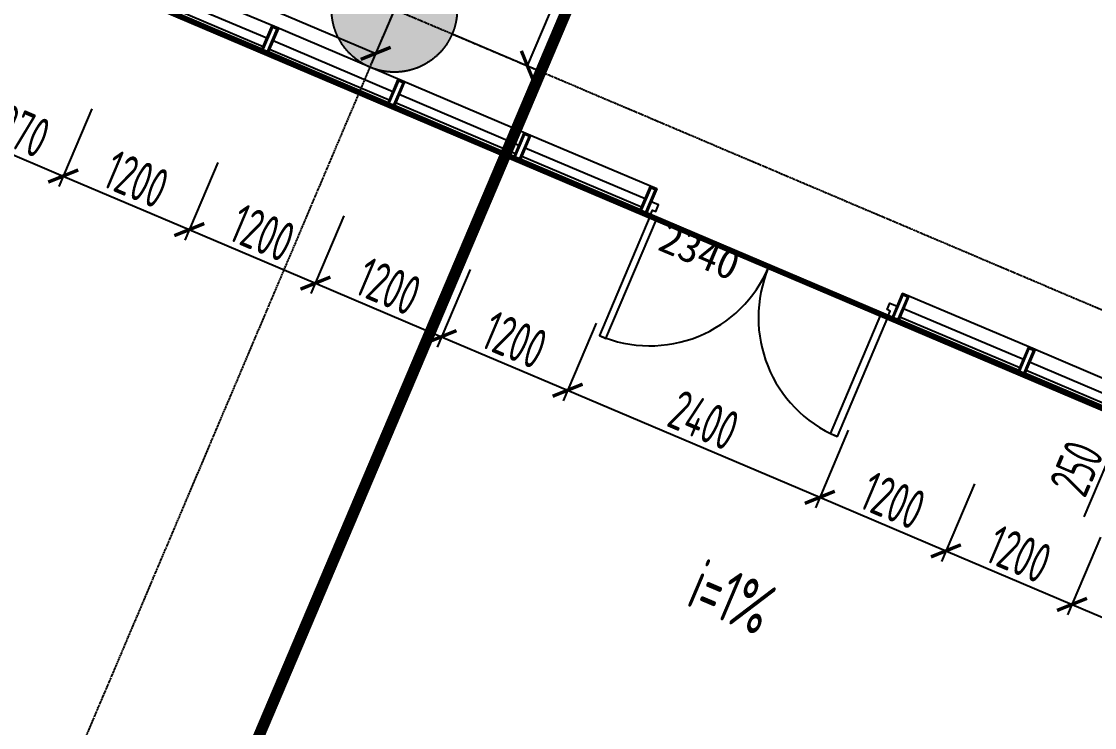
# Model space of a CAD drawing. Extents: x 11778731 to 12007717, y -6694179 to -6314888.
# Drawn here: x 11934805 to 11944205, y -6429381 to -6423198 of the extents above; entities that cross this region are included whole.
import ezdxf
from ezdxf.enums import TextEntityAlignment as Align
from ezdxf.xclip import XClip

# ---------------------------------------------------------------- set-up
doc = ezdxf.new("R2010")
doc.units = 0
doc.header["$LTSCALE"] = 10
doc.header["$MEASUREMENT"] = 0
doc.header["$XCLIPFRAME"] = 0
for name, pattern in [('A3-RG-axis-100$0$CENTER', [2, 1.25, -0.25, 0.25, -0.25]), ('A3-RI-5F$0$DASH', [0.35, 0.25, -0.1]), ('DASHED2', [0.375, 0.25, -0.125])]:
    doc.linetypes.add(name, pattern=pattern)
for name, color, linetype in [('A-CLOD', 200, 'Continuous'), ('A3-RB-5F-100$0$A-DIMS-100', 1, 'Continuous'), ('A3-RG-axis-100$0$A-GRID', 1, 'A3-RG-axis-100$0$CENTER'), ('A3-RI-5F$0$A-DETAILS', 11, 'Continuous'), ('A3-RI-5F$0$A-DOOR', 32, 'Continuous'), ('A3-RI-5F$0$A-FLOR', 2, 'Continuous'), ('A3-RI-5F$0$A-GLAZ', 140, 'Continuous'), ('A3-RI-5F$0$A-WALL-FINI', 95, 'Continuous'), ('A3-RS-1F$0$A-HATH-GRAY', 8, 'Continuous'), ('A3-RS-1F$0$A-WALL', 7, 'Continuous'), ('A3-SYMB-5F-100$0$A-SYMB', 4, 'Continuous'), ('A3-SYMB-5F-100$0$A-SYMB-AREA', 4, 'Continuous'), ('A3-SYMB-5F-100$0$A-SYMB-NAME', 4, 'Continuous'), ('A3-SYMB-5F-100$0$A-SYMB-NAME-E', 4, 'Continuous')]:
    doc.layers.add(name, color=color, linetype=linetype)
doc.styles.add('A3-RB-5F-100$0$XD2008', font='xd-hzs.shx', dxfattribs={"width": 0.7, "bigfont": 'xd-hztxt.shx'})
doc.styles.add('A3-RI-5F$0$Standard', font='')
doc.styles.add('A3-SYMB-5F-100$0$ECADI', font='hzs.shx', dxfattribs={"width": 0.7, "bigfont": 'hztxt.shx'})
doc.styles.get('A3-RI-5F$0$Standard').set_extended_font_data('SimSun')
doc.dimstyles.new('A3-RB-5F-100$0$XD100$0', dxfattribs={"dimscale": 100, "dimtxt": 3.5, "dimasz": 2, "dimexe": 1, "dimexo": 2, "dimgap": 0.5, "dimtad": 1, "dimdec": 0, "dimdsep": 46, "dimtxsty": 'A3-RB-5F-100$0$XD2008', "dimblk1": 'A3-RB-5F-100$0$_ARCHTICK', "dimblk2": 'A3-RB-5F-100$0$_ARCHTICK', "dimsah": 1, "dimcen": 2.5, "dimclrt": 4, "dimaunit": 1, "dimadec": 0, "dimazin": 0, "dimtfac": 1, "dimtdec": 0, "dimtix": 1, "dimtmove": 0, "dimatfit": 3, "dimfxl": 0, "dimtolj": 1, "dimtzin": 0, "dimarcsym": 0})

# ---------------------------------------------------------------- blocks, each defined once
blk = doc.blocks.new('A3-RI-5F$0$MUQIANG1200')
at = {"layer": 'A3-RI-5F$0$A-DETAILS'}
for points in [[(-524.7, 222.7), (-579.9, 246.2), (-482.2, 476.3), (-427, 452.8)], [(-530, 235.8), (-566.8, 251.5), (-476.9, 463.2), (-440.1, 447.5)], [(579.9, -246.2), (524.7, -222.7), (622.4, 7.4), (677.6, -16)], [(574.6, -233), (537.8, -217.4), (627.7, -5.7), (664.5, -21.3)]]:
    blk.add_lwpolyline(points, close=True, dxfattribs=at)
blk.add_lwpolyline([(575.5, -103.1), (-473.9, 342.4)], dxfattribs=at)
at = {"layer": 'A3-RI-5F$0$A-GLAZ'}
for p, q in [((534.5, -199.7), (-514.9, 245.7)), ((544.2, -176.7), (-505.2, 268.7))]:
    blk.add_line(p, q, dxfattribs=at)
at = {"layer": 'A3-RI-5F$0$A-WALL-FINI'}
for p, q in [((677.6, -16), (-482.2, 476.3)), ((579.9, -246.2), (-579.9, 246.2))]:
    blk.add_line(p, q, dxfattribs=at)
blk = doc.blocks.new('A3-RI-5F$0$J-双扇门-2400')
for points in [[(-1170, 3.2), (-1131, 3.2), (-1131, 65.6), (-1099.8, 65.6), (-1099.8, 128), (-1170, 128)], [(1170, 3.2), (1131, 3.2), (1131, 65.6), (1099.8, 65.6), (1099.8, 128), (1170, 128)], [(-1131, 3.2), (-1131, -1127.8), (-1068.6, -1127.8), (-1068.6, 3.2)], [(1131, 3.2), (1131, -1127.8), (1068.6, -1127.8), (1068.6, 3.2)]]:
    blk.add_lwpolyline(points, close=True)
for centre, start, end in [((-1131, 3.2), 270, 0), ((1131, 3.2), 180, 270)]:
    blk.add_arc(centre, 1131, start, end)
at = {"layer": 'Defpoints', "style": 'A3-RI-5F$0$Standard'}
blk.add_text('2340', height=262.5, dxfattribs=at).set_placement((-966.3, -237.4))
blk = doc.blocks.new('A3-RI-5F')
at = {"layer": 'A3-RI-5F$0$A-DOOR'}
blk.add_line((11940272.5, -6424894.8), (11942426.5, -6425809.1), dxfattribs=at)
at = {"layer": 'A3-RI-5F$0$A-FLOR', "linetype": 'A3-RI-5F$0$DASH', "const_width": 50}
blk.add_lwpolyline([(11925636.2, -6427128.5), (11926798.6, -6424390), (11928741, -6423177.1, -0.251872), (11934955.9, -6422627.2), (11962539.6, -6434346.6, -0.417072), (11966023.9, -6442980), (11965569, -6444051.9)], format="xyb", dxfattribs=at)
for p in [(11936378.8, -6423242), (11937483.4, -6423710.9), (11938588, -6424179.8), (11939692.6, -6424648.7), (11943006.4, -6426055.3), (11944111, -6426524.2)]:
    blk.add_blockref('A3-RI-5F$0$MUQIANG1200', p)
at = {"layer": 'A3-RI-5F$0$A-DOOR', "rotation": 336.9999999962611}
blk.add_blockref('A3-RI-5F$0$J-双扇门-2400', (11941349.5, -6425352), dxfattribs=at)
blk = doc.blocks.new('A3-RG-axis-100')
at = {"layer": 'A3-RG-axis-100$0$A-GRID'}
for p, q in [((11906717.6, -6409782.5), (11989058.9, -6444734.3)), ((11941198, -6415727.7), (11923107, -6458347.2))]:
    blk.add_line(p, q, dxfattribs=at)
for radius, start, end in [(294300, 57.267208, 69.150423), (288800, 57.079997, 69.144838)]:
    blk.add_arc((11778730.7, -6694178.7), radius, start, end, dxfattribs=at)
blk = doc.blocks.new('A3-SYMB-5F-100$0$ECADI-TAG-ROOM')
at = {"layer": 'A3-SYMB-5F-100$0$A-SYMB-AREA', "style": 'A3-SYMB-5F-100$0$ECADI', "width": 0.7}
blk.add_attdef('340M2', text='', height=2.5, dxfattribs=at).set_placement((7.167, -1.75), align=Align.MIDDLE_LEFT)
at = {"layer": 'A3-SYMB-5F-100$0$A-SYMB-NAME', "style": 'A3-SYMB-5F-100$0$ECADI', "width": 0.7}
blk.add_attdef('CHINESENAME', (-5.125, 0.088), '', height=4.5, dxfattribs=at)
at = {"layer": 'A3-SYMB-5F-100$0$A-SYMB-NAME-E', "style": 'A3-SYMB-5F-100$0$ECADI', "width": 0.7}
for tag, p in [('ENGLISHHIGH', (-5.125, 8.04)), ('ENGLISHLOW', (-5.125, 4.84))]:
    blk.add_attdef(tag, p, '', height=2.5, dxfattribs=at)
blk = doc.blocks.new('A3-SYMB-5F-100')
at = {"layer": 'A3-SYMB-5F-100$0$A-SYMB'}
blk.add_lwpolyline([(11940961.7, -6428487.3, 0, 0, 0), (11940272, -6430112.1, 80, 0, 0), (11940154.8, -6430388.2, 0, 0, 0)], format="xyseb", dxfattribs=at)
ref = blk.add_blockref('A3-SYMB-5F-100$0$ECADI-TAG-ROOM', (11941082.5, -6428514.9), dxfattribs=dict(at, xscale=99.99999999989046, yscale=100.0000000001164, rotation=337))
ref.add_attrib('CHINESENAME', 'i=1%', (11940614.2, -6428306.6), dxfattribs={"height": 450, "rotation": 337, "style": 'A3-SYMB-5F-100$0$ECADI', "width": 0.7})
blk = doc.blocks.new('A3-RS-1F')
at = {"layer": 'A3-RS-1F$0$A-HATH-GRAY'}
h = blk.add_hatch(color=256, dxfattribs=at)
edge = h.paths.add_edge_path()
edge.add_arc((11938072.1, -6423091.7), 550, 0, 360)
at = {"layer": 'A3-RS-1F$0$A-WALL'}
blk.add_circle((11938072.1, -6423091.7), 550, dxfattribs=at)
blk = doc.blocks.new('A3-RB-5F-100$0$_ARCHTICK')
at = {"color": 0, "linetype": 'ByBlock', "const_width": 0.15}
blk.add_lwpolyline([(-0.5, -0.5), (0.5, 0.5)], dxfattribs=at)
blk = doc.blocks.new('*D475')
at = {"layer": 'A3-RB-5F-100$0$A-DIMS-100', "color": 0, "lineweight": -2}
for p, q in [((11939963.2, -6420069.9), (11940704.8, -6420384.7)), ((11939237.2, -6423586.2), (11940612.7, -6420345.6)), ((11938587.6, -6423310.5), (11939329.2, -6423625.3))]:
    blk.add_line(p, q, dxfattribs=at)
at = {"layer": 'Defpoints', "color": 0}
for p in [(11939779.1, -6419991.7), (11940612.7, -6420345.6), (11938403.5, -6423232.4)]:
    blk.add_point(p, dxfattribs=at)
at = {"layer": 'A3-RB-5F-100$0$A-DIMS-100', "color": 0, "lineweight": -2, "xscale": 200, "yscale": 200, "zscale": 200}
for p, rotation in [((11940612.7, -6420345.6), 66.99999999988417), ((11939237.2, -6423586.2), 246.9999999998842)]:
    blk.add_blockref('A3-RB-5F-100$0$_ARCHTICK', p, dxfattribs=dict(at, rotation=rotation))
at = {"layer": 'A3-RB-5F-100$0$A-DIMS-100', "color": 4, "insert": (11939717.8, -6421878), "char_height": 350, "attachment_point": 5, "rotation": 67, "style": 'A3-RB-5F-100$0$XD2008'}
blk.add_mtext('\\A1;3521', dxfattribs=at)
blk = doc.blocks.new('*D609')
at = {"layer": 'A3-RB-5F-100$0$A-DIMS-100', "color": 0, "lineweight": -2}
for p, q in [((11934528, -6423584.2), (11934239.2, -6424264.4)), ((11935420.8, -6423963.2), (11935132.1, -6424643.4)), ((11934278.3, -6424172.4), (11935171.2, -6424551.4))]:
    blk.add_line(p, q, dxfattribs=at)
at = {"layer": 'Defpoints', "color": 0}
for p in [(11934606.1, -6423400.1), (11935499, -6423779.1), (11935171.2, -6424551.4)]:
    blk.add_point(p, dxfattribs=at)
at = {"layer": 'A3-RB-5F-100$0$A-DIMS-100', "color": 0, "lineweight": -2, "xscale": 200, "yscale": 200, "zscale": 200}
for p, rotation in [((11934278.3, -6424172.4), 157.0000042172073), ((11935171.2, -6424551.4), 337.0000042172073)]:
    blk.add_blockref('A3-RB-5F-100$0$_ARCHTICK', p, dxfattribs=dict(at, rotation=rotation))
at = {"layer": 'A3-RB-5F-100$0$A-DIMS-100', "color": 4, "insert": (11934812.7, -6424154.8), "char_height": 350, "attachment_point": 5, "rotation": 337, "style": 'A3-RB-5F-100$0$XD2008'}
blk.add_mtext('\\A1;970', dxfattribs=at)
blk = doc.blocks.new('*D610')
at = {"layer": 'A3-RB-5F-100$0$A-DIMS-100', "color": 0, "lineweight": -2}
for p, q in [((11935420.8, -6423963.2), (11935132.1, -6424643.4)), ((11936525.4, -6424432.1), (11936236.7, -6425112.3)), ((11935171.2, -6424551.4), (11936275.8, -6425020.3))]:
    blk.add_line(p, q, dxfattribs=at)
at = {"layer": 'Defpoints', "color": 0}
for p in [(11935499, -6423779.1), (11936603.6, -6424248), (11936275.8, -6425020.3)]:
    blk.add_point(p, dxfattribs=at)
at = {"layer": 'A3-RB-5F-100$0$A-DIMS-100', "color": 0, "lineweight": -2, "xscale": 200, "yscale": 200, "zscale": 200}
for p, rotation in [((11935171.2, -6424551.4), 157.0000042172102), ((11936275.8, -6425020.3), 337.0000042172102)]:
    blk.add_blockref('A3-RB-5F-100$0$_ARCHTICK', p, dxfattribs=dict(at, rotation=rotation))
at = {"layer": 'A3-RB-5F-100$0$A-DIMS-100', "color": 4, "insert": (11935811.4, -6424578.7), "char_height": 350, "attachment_point": 5, "rotation": 337, "style": 'A3-RB-5F-100$0$XD2008'}
blk.add_mtext('\\A1;1200', dxfattribs=at)
blk = doc.blocks.new('*D611')
at = {"layer": 'A3-RB-5F-100$0$A-DIMS-100', "color": 0, "lineweight": -2}
for p, q in [((11936525.4, -6424432.1), (11936236.7, -6425112.3)), ((11937630.1, -6424901), (11937341.3, -6425581.2)), ((11936275.8, -6425020.3), (11937380.4, -6425489.1))]:
    blk.add_line(p, q, dxfattribs=at)
at = {"layer": 'Defpoints', "color": 0}
for p in [(11936603.6, -6424248), (11937708.2, -6424716.9), (11937380.4, -6425489.1)]:
    blk.add_point(p, dxfattribs=at)
at = {"layer": 'A3-RB-5F-100$0$A-DIMS-100', "color": 0, "lineweight": -2, "xscale": 200, "yscale": 200, "zscale": 200}
for p, rotation in [((11936275.8, -6425020.3), 157.000004217204), ((11937380.4, -6425489.1), 337.000004217204)]:
    blk.add_blockref('A3-RB-5F-100$0$_ARCHTICK', p, dxfattribs=dict(at, rotation=rotation))
at = {"layer": 'A3-RB-5F-100$0$A-DIMS-100', "color": 4, "insert": (11936916, -6425047.6), "char_height": 350, "attachment_point": 5, "rotation": 337, "style": 'A3-RB-5F-100$0$XD2008'}
blk.add_mtext('\\A1;1200', dxfattribs=at)
blk = doc.blocks.new('*D612')
at = {"layer": 'A3-RB-5F-100$0$A-DIMS-100', "color": 0, "lineweight": -2}
for p, q in [((11937630.1, -6424901), (11937341.3, -6425581.2)), ((11938734.7, -6425369.9), (11938445.9, -6426050.1)), ((11937380.4, -6425489.1), (11938485, -6425958))]:
    blk.add_line(p, q, dxfattribs=at)
at = {"layer": 'Defpoints', "color": 0}
for p in [(11937708.2, -6424716.9), (11938812.8, -6425185.8), (11938485, -6425958)]:
    blk.add_point(p, dxfattribs=at)
at = {"layer": 'A3-RB-5F-100$0$A-DIMS-100', "color": 0, "lineweight": -2, "xscale": 200, "yscale": 200, "zscale": 200}
for p, rotation in [((11937380.4, -6425489.1), 157.000004217204), ((11938485, -6425958), 337.000004217204)]:
    blk.add_blockref('A3-RB-5F-100$0$_ARCHTICK', p, dxfattribs=dict(at, rotation=rotation))
at = {"layer": 'A3-RB-5F-100$0$A-DIMS-100', "color": 4, "insert": (11938020.6, -6425516.5), "char_height": 350, "attachment_point": 5, "rotation": 337, "style": 'A3-RB-5F-100$0$XD2008'}
blk.add_mtext('\\A1;1200', dxfattribs=at)
blk = doc.blocks.new('*D613')
at = {"layer": 'A3-RB-5F-100$0$A-DIMS-100', "color": 0, "lineweight": -2}
for p, q in [((11938734.7, -6425369.9), (11938445.9, -6426050.1)), ((11939839.3, -6425838.7), (11939550.5, -6426518.9)), ((11938485, -6425958), (11939589.6, -6426426.9))]:
    blk.add_line(p, q, dxfattribs=at)
at = {"layer": 'Defpoints', "color": 0}
for p in [(11938812.8, -6425185.8), (11939917.4, -6425654.6), (11939589.6, -6426426.9)]:
    blk.add_point(p, dxfattribs=at)
at = {"layer": 'A3-RB-5F-100$0$A-DIMS-100', "color": 0, "lineweight": -2, "xscale": 200, "yscale": 200, "zscale": 200}
for p, rotation in [((11938485, -6425958), 157.0000042172326), ((11939589.6, -6426426.9), 337.0000042172326)]:
    blk.add_blockref('A3-RB-5F-100$0$_ARCHTICK', p, dxfattribs=dict(at, rotation=rotation))
at = {"layer": 'A3-RB-5F-100$0$A-DIMS-100', "color": 4, "insert": (11939125.2, -6425985.3), "char_height": 350, "attachment_point": 5, "rotation": 337, "style": 'A3-RB-5F-100$0$XD2008'}
blk.add_mtext('\\A1;1200', dxfattribs=at)
blk = doc.blocks.new('*D614')
at = {"layer": 'A3-RB-5F-100$0$A-DIMS-100', "color": 0, "lineweight": -2}
for p, q in [((11939839.3, -6425838.7), (11939550.5, -6426518.9)), ((11939589.6, -6426426.9), (11941798.8, -6427364.6)), ((11942048.5, -6426776.5), (11941759.7, -6427456.7))]:
    blk.add_line(p, q, dxfattribs=at)
at = {"layer": 'Defpoints', "color": 0}
for p in [(11939917.4, -6425654.6), (11942126.6, -6426592.4), (11941798.8, -6427364.6)]:
    blk.add_point(p, dxfattribs=at)
at = {"layer": 'A3-RB-5F-100$0$A-DIMS-100', "color": 0, "lineweight": -2, "xscale": 200, "yscale": 200, "zscale": 200}
for p, rotation in [((11939589.6, -6426426.9), 157.0000042171948), ((11941798.8, -6427364.6), 337.0000042171948)]:
    blk.add_blockref('A3-RB-5F-100$0$_ARCHTICK', p, dxfattribs=dict(at, rotation=rotation))
at = {"layer": 'A3-RB-5F-100$0$A-DIMS-100', "color": 4, "insert": (11940782.1, -6426688.7), "char_height": 350, "attachment_point": 5, "rotation": 337, "style": 'A3-RB-5F-100$0$XD2008'}
blk.add_mtext('\\A1;2400', dxfattribs=at)
blk = doc.blocks.new('*D615')
at = {"layer": 'A3-RB-5F-100$0$A-DIMS-100', "color": 0, "lineweight": -2}
for p, q in [((11942048.5, -6426776.5), (11941759.7, -6427456.7)), ((11943153.1, -6427245.4), (11942864.4, -6427925.6)), ((11941798.8, -6427364.6), (11942903.4, -6427833.5))]:
    blk.add_line(p, q, dxfattribs=at)
at = {"layer": 'Defpoints', "color": 0}
for p in [(11942126.6, -6426592.4), (11943231.2, -6427061.3), (11942903.4, -6427833.5)]:
    blk.add_point(p, dxfattribs=at)
at = {"layer": 'A3-RB-5F-100$0$A-DIMS-100', "color": 0, "lineweight": -2, "xscale": 200, "yscale": 200, "zscale": 200}
for p, rotation in [((11941798.8, -6427364.6), 157.000004217204), ((11942903.4, -6427833.5), 337.000004217204)]:
    blk.add_blockref('A3-RB-5F-100$0$_ARCHTICK', p, dxfattribs=dict(at, rotation=rotation))
at = {"layer": 'A3-RB-5F-100$0$A-DIMS-100', "color": 4, "insert": (11942439, -6427392), "char_height": 350, "attachment_point": 5, "rotation": 337, "style": 'A3-RB-5F-100$0$XD2008'}
blk.add_mtext('\\A1;1200', dxfattribs=at)
blk = doc.blocks.new('*D616')
at = {"layer": 'A3-RB-5F-100$0$A-DIMS-100', "color": 0, "lineweight": -2}
for p, q in [((11943153.1, -6427245.4), (11942864.4, -6427925.6)), ((11944257.7, -6427714.2), (11943969, -6428394.4)), ((11942903.4, -6427833.5), (11944008, -6428302.4))]:
    blk.add_line(p, q, dxfattribs=at)
at = {"layer": 'Defpoints', "color": 0}
for p in [(11943231.2, -6427061.3), (11944335.8, -6427530.1), (11944008, -6428302.4)]:
    blk.add_point(p, dxfattribs=at)
at = {"layer": 'A3-RB-5F-100$0$A-DIMS-100', "color": 0, "lineweight": -2, "xscale": 200, "yscale": 200, "zscale": 200}
for p, rotation in [((11942903.4, -6427833.5), 157.0000042171979), ((11944008, -6428302.4), 337.0000042171978)]:
    blk.add_blockref('A3-RB-5F-100$0$_ARCHTICK', p, dxfattribs=dict(at, rotation=rotation))
at = {"layer": 'A3-RB-5F-100$0$A-DIMS-100', "color": 4, "insert": (11943543.6, -6427860.8), "char_height": 350, "attachment_point": 5, "rotation": 337, "style": 'A3-RB-5F-100$0$XD2008'}
blk.add_mtext('\\A1;1200', dxfattribs=at)
blk = doc.blocks.new('*D617')
at = {"layer": 'A3-RB-5F-100$0$A-DIMS-100', "color": 0, "lineweight": -2}
for p, q in [((11944257.7, -6427714.2), (11943969, -6428394.4)), ((11945362.3, -6428183.1), (11945073.6, -6428863.3)), ((11944008, -6428302.4), (11945112.6, -6428771.3))]:
    blk.add_line(p, q, dxfattribs=at)
at = {"layer": 'Defpoints', "color": 0}
for p in [(11944335.8, -6427530.1), (11945440.4, -6427999), (11945112.6, -6428771.3)]:
    blk.add_point(p, dxfattribs=at)
at = {"layer": 'A3-RB-5F-100$0$A-DIMS-100', "color": 0, "lineweight": -2, "xscale": 200, "yscale": 200, "zscale": 200}
for p, rotation in [((11944008, -6428302.4), 157.0000042172164), ((11945112.6, -6428771.3), 337.0000042172164)]:
    blk.add_blockref('A3-RB-5F-100$0$_ARCHTICK', p, dxfattribs=dict(at, rotation=rotation))
at = {"layer": 'A3-RB-5F-100$0$A-DIMS-100', "color": 4, "insert": (11944648.2, -6428329.7), "char_height": 350, "attachment_point": 5, "rotation": 337, "style": 'A3-RB-5F-100$0$XD2008'}
blk.add_mtext('\\A1;1200', dxfattribs=at)
blk = doc.blocks.new('*D639')
at = {"layer": 'A3-RB-5F-100$0$A-DIMS-100', "color": 0, "lineweight": -2}
for p, q in [((11935310.6, -6421919.5), (11935107.9, -6422397)), ((11935147, -6422304.9), (11937908.5, -6423477.1)), ((11938072.1, -6423091.7), (11937869.5, -6423569.2))]:
    blk.add_line(p, q, dxfattribs=at)
at = {"layer": 'Defpoints', "color": 0}
for p in [(11935388.8, -6421735.4), (11938150.3, -6422907.6), (11937908.5, -6423477.1)]:
    blk.add_point(p, dxfattribs=at)
at = {"layer": 'A3-RB-5F-100$0$A-DIMS-100', "color": 0, "lineweight": -2, "xscale": 200, "yscale": 200, "zscale": 200}
for p, rotation in [((11935147, -6422304.9), 156.9999981291931), ((11937908.5, -6423477.1), 336.999998129193)]:
    blk.add_blockref('A3-RB-5F-100$0$_ARCHTICK', p, dxfattribs=dict(at, rotation=rotation))
at = {"layer": 'A3-RB-5F-100$0$A-DIMS-100', "color": 4, "insert": (11936615.7, -6422683.9), "char_height": 350, "attachment_point": 5, "rotation": 337, "style": 'A3-RB-5F-100$0$XD2008'}
blk.add_mtext('\\A1;3000', dxfattribs=at)
blk = doc.blocks.new('*D797')
at = {"layer": 'A3-RB-5F-100$0$A-DIMS-100', "color": 0, "lineweight": -2}
for p, q in [((11944572.6, -6426448.5), (11944475, -6426678.6)), ((11945016.9, -6426637.1), (11944480.6, -6426409.4)), ((11944919.2, -6426867.2), (11944382.9, -6426639.6)), ((11944475, -6426678.6), (11944111.6, -6427534.7))]:
    blk.add_line(p, q, dxfattribs=at)
at = {"layer": 'Defpoints', "color": 0}
for p in [(11944572.6, -6426448.5), (11945201, -6426715.3), (11945103.3, -6426945.4)]:
    blk.add_point(p, dxfattribs=at)
at = {"layer": 'A3-RB-5F-100$0$A-DIMS-100', "color": 0, "lineweight": -2, "xscale": 200, "yscale": 200, "zscale": 200}
for p, rotation in [((11944572.6, -6426448.5), 67.00000000032506), ((11944475, -6426678.6), 247.0000000003251)]:
    blk.add_blockref('A3-RB-5F-100$0$_ARCHTICK', p, dxfattribs=dict(at, rotation=rotation))
at = {"layer": 'A3-RB-5F-100$0$A-DIMS-100', "color": 4, "insert": (11944047.1, -6427110.8), "char_height": 350, "attachment_point": 5, "rotation": 67, "style": 'A3-RB-5F-100$0$XD2008'}
blk.add_mtext('\\A1;250', dxfattribs=at)
blk = doc.blocks.new('A3-RB-5F-100')
at = {"layer": 'A3-RB-5F-100$0$A-DIMS-100'}
for p1, p2, distance, picture, middle in [((11938403.5, -6423232.4), (11939779.1, -6419991.7), -905.6, '*D475', (11939717.8, -6421878)), ((11934606.1, -6423400.1), (11935499, -6423779.1), -839, '*D609', (11934812.7, -6424154.8)), ((11935499, -6423779.1), (11936603.6, -6424248), -839, '*D610', (11935811.4, -6424578.7)), ((11936603.6, -6424248), (11937708.2, -6424716.9), -839, '*D611', (11936916, -6425047.6)), ((11937708.2, -6424716.9), (11938812.8, -6425185.8), -839, '*D612', (11938020.6, -6425516.5)), ((11938812.8, -6425185.8), (11939917.4, -6425654.6), -839, '*D613', (11939125.2, -6425985.3)), ((11939917.4, -6425654.6), (11942126.6, -6426592.4), -839, '*D614', (11940782.1, -6426688.7)), ((11942126.6, -6426592.4), (11943231.2, -6427061.3), -839, '*D615', (11942439, -6427392)), ((11943231.2, -6427061.3), (11944335.8, -6427530.1), -839, '*D616', (11943543.6, -6427860.8)), ((11944335.8, -6427530.1), (11945440.4, -6427999), -839, '*D617', (11944648.2, -6428329.7))]:
    dim = blk.add_aligned_dim(p1=p1, p2=p2, distance=distance, dimstyle='A3-RB-5F-100$0$XD100$0', dxfattribs=at)
    dim.commit()
    dim.dimension.update_dxf_attribs({"geometry": picture, "text_midpoint": middle})
dim = blk.add_aligned_dim(p1=(11935388.8, -6421735.4), p2=(11938150.3, -6422907.6), distance=-618.7, dimstyle='A3-RB-5F-100$0$XD100$0', override={"dimadec": 3}, dxfattribs=at)
dim.commit()
dim.dimension.update_dxf_attribs({"geometry": '*D639', "text_midpoint": (11936615.7, -6422683.9)})
dim = blk.add_linear_dim(base=(11944572.6, -6426448.5), p1=(11945103.3, -6426945.4), p2=(11945201, -6426715.3), angle=67, dimstyle='A3-RB-5F-100$0$XD100$0', dxfattribs=at)
dim.commit()
dim.dimension.update_dxf_attribs({"geometry": '*D797', "text_midpoint": (11944254.2, -6427198.7), "dimtype": 129})

msp = doc.modelspace()

# ---------------------------------------------------------------- linework, layer by layer
at = {"layer": 'A-CLOD', "linetype": 'DASHED2', "const_width": 100}
msp.add_lwpolyline([(11925732.1, -6406095.6), (11943019, -6413470.6, -0.413788), (11943336.1, -6414257), (11935490.1, -6432740.9, -0.414214), (11934703.4, -6433058.7), (11917500.4, -6425756.5, -0.414214), (11917182.6, -6424969.8), (11924944.5, -6406413.1, -0.414639)], format="xyb", close=True, dxfattribs=at)

# ---------------------------------------------------------------- block references
for name in ['A3-RI-5F', 'A3-RB-5F-100', 'A3-RG-axis-100', 'A3-SYMB-5F-100']:
    msp.add_blockref(name, (0, 0))
ref = msp.add_blockref('A3-RS-1F', (0, 0))
XClip(ref).set_block_clipping_path([(11889357.2540208902, -6419160.0659107883), (11910185.3192560691, -6426457.2118252832), (11927068.6119189896, -6433453.578039011), (11979134.5699833296, -6452657.9184868541), (12009188.7333128508, -6389730.3223040896), (11892617.6820170097, -6360484.8154213969), (11881387.5678784791, -6407421.677106794)])

doc.saveas('drawing.dxf')
